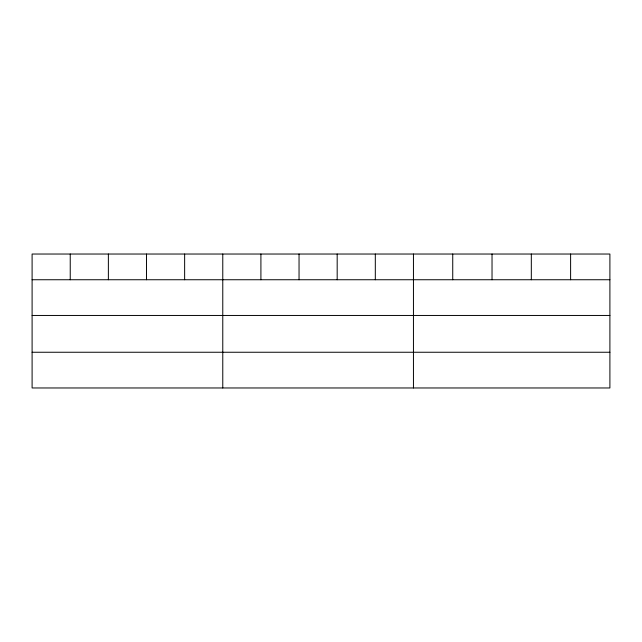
<?xml version="1.0" encoding="UTF-8"?>
<svg xmlns="http://www.w3.org/2000/svg" width="642" height="642" viewBox="0 0 642 642"><rect width="100%" height="100%" fill="white"/><g stroke="black" fill="none" stroke-linecap="round" stroke-linejoin="round"><path stroke-width="0.96" d="M609.9 315.455L609.9 254.031L32.1 254.031L32.1 387.969L609.9 387.969L609.9 315.455L32.1 315.455M32.1 279.743L609.9 279.743M32.1 352.249L609.9 352.249M570.61 254.031L570.61 279.743M531.319 254.031L531.319 279.743M492.029 254.031L492.029 279.743M452.738 254.031L452.738 279.743M413.448 254.031L413.448 387.969M375.313 254.031L375.313 279.743M337.178 254.031L337.178 279.743M299.044 254.031L299.044 279.743M260.909 254.031L260.909 279.743M222.774 254.031L222.774 387.969M184.639 254.031L184.639 279.743M146.504 254.031L146.504 279.743M108.37 254.031L108.37 279.743M70.235 254.031L70.235 279.743"/></g></svg>
